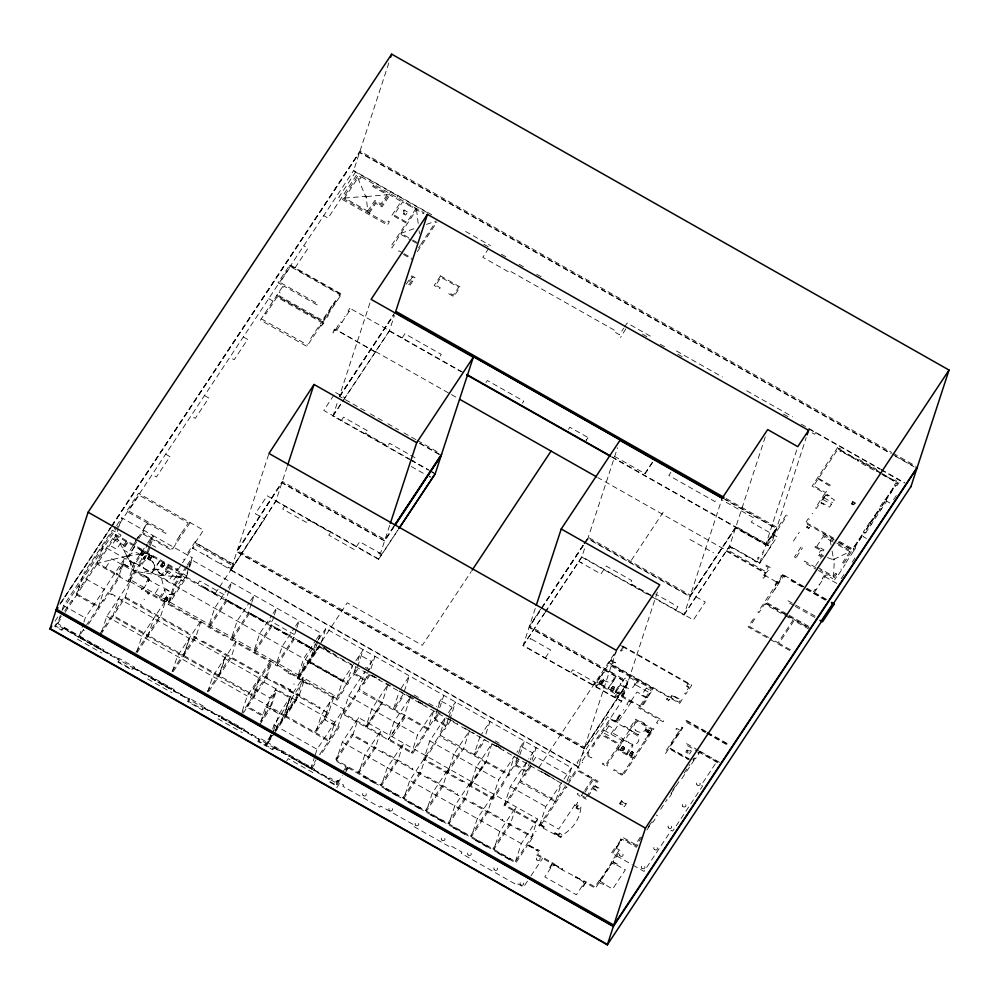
<?xml version="1.0" encoding="UTF-8"?>
<svg xmlns="http://www.w3.org/2000/svg" width="999" height="999" viewBox="0 0 999 999"><rect width="100%" height="100%" fill="white"/><g stroke="black" fill="none" stroke-linecap="round" stroke-linejoin="round"><path stroke-width="0.75" stroke-dasharray="5 3.75" d="M817.607 567.27L833.553 576.311L834.352 559.103L849.912 551.635L833.94 542.582M126.91 556.406L126.748 555.694L135.127 570.941L122.939 564.023L123.376 565.409L148.114 579.432L149.65 579.17L147.015 583.129L146.029 582.567L148.114 579.432M161.101 575.524L160.29 575.337L185.077 577.434M366.158 197.19C362.962 196.403 367.957 195.03 366.258 197.14L367.769 211.151L344.593 198.027L357.829 178.059L359.752 179.146L361.064 177.173L356.768 174.725L328.022 218.094L323.713 215.659M404.058 210.027L403.871 214.036L407.642 212.063L404.058 210.027L402.073 213.024L405.656 215.047L407.642 212.063M648.151 731.031L648.026 731.231A1.636 1.399 18.1 0 1 647.452 730.868L647.477 730.744A1.636 1.399 18.1 0 1 648.214 730.918M78.784 637.025L103.109 650.824L103.834 649.737L57.692 623.588L60.402 615.284M62.213 609.765L63.561 605.606L115.809 526.785M79.383 635.876L83.454 623.438M83.904 622.052L85.265 617.906L124.725 558.341L118.856 576.323L86.663 624.899M65.185 612.275L115.896 535.764L118.157 528.846M118.606 527.46L121.766 517.782L152.697 535.314L149.538 544.992M101.786 631.568L106.756 616.358L130.844 580.019L271.303 659.627L265.434 677.597L241.346 713.935M133.966 563.573L103.034 546.053L97.165 564.023L128.084 581.555L133.966 563.573L146.741 544.305M188.524 568.731L186.264 575.636L168.069 603.084L129.62 581.293L135.489 563.311L147.889 544.605M100.887 634.328L124.962 597.989L130.844 580.019M128.084 581.555L146.816 553.284L149.076 546.378M129.62 581.293L147.802 553.846L150.062 546.94M150.524 545.554L153.684 535.876L192.133 557.667L188.973 567.345M136.925 651.485L141.895 636.276L165.984 599.924L167.333 599.512A2.485 2.135 18.1 0 0 167.557 598.039L166.771 597.552A2.485 2.135 18.1 0 0 165.31 598.563L165.946 599.887L160.102 617.906L136.014 654.245M147.914 636.301L153.784 618.331M186.351 566.396L173.951 585.114L168.069 603.084L160.777 575.799M187.687 566.433L174.937 585.664L169.056 603.646L297.777 676.598L303.659 658.628L315.559 640.671M187.862 572.464L186.064 577.996L168.519 604.47M189.673 566.933L191.933 560.027L320.654 632.979L318.394 639.884M172.328 671.553L177.298 656.343L201.386 619.992L195.517 637.974L171.428 674.313M183.317 656.368L189.198 638.398L118.644 598.413L112.775 616.383L217.745 675.873L207.542 691.258M388.798 62.974L353.534 170.866L426.76 212.362M616.321 650.337L578.171 767.045L230.819 570.179L268.968 453.471M228.933 590.821L225.774 600.499L208.766 626.148L214.648 608.179L226.548 590.222M229.383 589.435L231.643 582.529L227.397 588.935M207.742 691.62L212.712 676.41L236.788 640.059L230.919 658.041L206.83 694.38M230.819 570.179L275.874 501.161L287.138 466.72M219.268 675.611L225.15 657.642L189.735 637.574L183.866 655.544L253.783 695.167M251.436 603.571L248.264 613.249L231.268 638.898L237.15 620.928L249.038 602.971M251.885 602.197L254.146 595.279L249.9 601.685M409.602 459.49L332.967 416.059L338.062 400.449M364.96 410.776L339.423 396.303L370.142 302.297M242.245 711.176L247.215 695.966L271.303 659.627M273.926 616.321L270.766 626.011L253.771 651.648L259.64 633.678L271.541 615.721M274.388 614.947L276.648 608.029L272.39 614.447M264.223 715.896L270.092 697.926L276.036 688.948L270.167 706.93L264.223 715.896L247.64 706.493L253.509 688.523L272.29 660.189L303.122 677.659L297.252 695.629L273.164 731.98M247.64 706.493L266.421 678.159L272.29 660.189M260.801 721.69L265.771 706.48L276.486 690.334L289.747 697.851L283.866 715.821L270.604 708.303L276.486 690.334M344.056 399.313L389.31 331.031L394.405 315.434M296.428 629.083L293.269 638.761L276.273 664.41L282.143 646.428L294.043 628.471M296.878 627.697L299.138 620.779L294.892 627.197M314.385 769.879L329.445 778.421L328.996 779.095L313.936 770.554L314.66 769.23L268.169 742.869L270.879 734.577M272.69 729.045L274.038 724.899L304.745 678.571L334.315 695.341L328.446 713.311L298.863 696.553L304.745 678.571M273.614 730.594L279.046 713.998L289.747 697.851M290.297 697.027L284.415 714.997L253.584 697.527L259.453 679.545L290.297 697.027L303.122 677.659M317.645 640.871L305.269 659.54L299.4 677.509L336.775 698.701L357.342 667.669L363.211 649.687L353.384 664.535M297.24 677.422L314.785 650.948L317.944 641.271M321.316 642.332L325.836 628.508L571.54 767.756L567.02 781.58M275.874 501.161L378.559 559.365L389.822 524.912M314.81 756.193L311.188 767.257L316.171 759.74M315.259 754.819L317.07 749.287L343.656 709.165L330.207 701.548L324.338 719.517L337.774 727.147L318.843 755.706M336.775 698.701L342.657 680.719L352.56 665.771L315.185 644.58L309.303 662.562L346.69 683.741L352.56 665.771M355.681 667.369L353.871 672.901L365.622 679.557L371.491 661.575L359.752 654.919L357.492 661.837M337.774 727.147L343.656 709.165M423.551 735.027L424.538 735.576L412.599 753.608L342.769 714.023L348.651 696.053L364.997 671.378L359.128 689.347L427.972 728.371L433.841 710.389L417.495 735.064L411.613 753.046L437.924 713.336M562.362 869.792L553.758 864.922L554.308 863.848L537.662 854.42L540.034 850.823L538.086 849.724L537.287 850.686L528.683 845.803L529.258 844.717L528.296 844.167L534.09 835.426L533.104 834.864L515.409 861.563L336.401 760.102L342.282 742.132L358.529 717.607L537.549 819.055L531.668 837.025L352.659 735.576L358.529 717.607M370.891 668.793L374.962 656.343L367.495 667.619M437.624 708.89L434.453 718.568L446.203 725.224L448.913 716.932M438.074 707.517L440.334 700.599L452.072 707.255L449.363 715.546M439.735 707.804L443.806 695.366L436.338 706.63M492.744 797.889L498.613 779.919L514.423 756.068L508.553 774.038L439.71 735.027L445.579 717.045L429.782 740.908L423.901 758.878L492.744 797.889L518.518 759.015M426.036 755.856L420.154 773.825L403.908 798.351L409.777 780.381L449.675 719.992L455.544 702.022L447.24 714.547M480.007 736.563L474.125 754.532L484.09 739.497M485.901 733.978L489.972 721.528L481.668 734.053M657.33 592.17L621.59 701.523L523.076 645.691L535.776 606.843M545.204 612.312L581.793 557.092L585.539 545.641M587.35 540.097L617.544 447.727M519.867 754.857L524.388 741.033L516.92 752.309M526.173 762.724L510.364 786.575L504.483 804.545L539.897 824.612L545.766 806.643L561.575 782.791L555.706 800.761L520.292 780.694L526.173 762.724L530.107 764.947M529.945 761.226L526.785 770.903L515.047 764.247L520.916 746.265L532.667 752.921L530.407 759.839M532.067 760.139L536.126 747.689L528.658 758.965M515.409 861.563L521.291 843.581L537.549 819.055M651.723 596.715L683.99 615.009L722.127 498.301M683.99 615.009L729.532 546.278L765.758 435.452M729.532 546.278L759.652 563.349L797.789 446.653M759.652 563.349L770.454 547.052L806.193 437.699M138.936 548.813L145.654 552.622M604.72 686.6L597.951 682.866M148.976 554.507L155.694 558.316M230.944 569.805L275.999 500.799M59.853 603.995L110.589 527.435M111.451 526.136L359.99 151.111L891.595 452.397M61.226 602.447L111.101 527.185M111.963 525.886L359.64 152.148L891.258 453.446M60.24 604.108L110.989 527.547M111.851 526.248L359.528 152.522L889.772 453.047M116.658 525.499L121.766 517.782M55.107 621.153L58.666 615.596M62.113 610.401L353.646 170.492L432.305 215.072M61.364 616.008L54.595 626.211L61.888 630.332L64.211 627.285M64.735 610.901L71.691 600.411L72.677 600.961M168.406 566.858L175.762 571.028L177.934 569.792L115.459 534.378L75.262 595.029L76.249 595.579M355.806 171.716L338.748 197.44L387.337 224.975L389.448 221.79L388.149 221.054L386.75 223.152L342.919 198.314L357.342 176.548L360.352 178.247M57.692 623.588L62 617.082M295.117 267.744L308.004 248.314L303.696 245.866M119.843 536.875L121.041 535.077L112.338 530.144L83.741 573.289L88.049 575.736M63.849 628.821L64.286 628.146M105.682 567.719L111.638 558.753L122.39 564.847M126.111 541.558L122.353 547.24L123.339 547.789L127.098 542.107M127.822 542.519L123.064 549.7L128.434 552.747L133.192 545.566M70.842 632.779L71.279 632.105M71.191 632.979L71.641 632.305M135.514 540.759L138.911 535.639L140.26 536.401M146.516 524.163L143.119 529.283L144.468 530.044L142.682 532.742L171.104 548.838L172.665 548.901M133.466 544.592L136.801 539.56M137.637 538.299L147.64 523.201L126.586 511.263L138.474 493.319L203.509 530.182L195.354 542.482L234.39 564.61M134.453 545.154L136.688 541.783M138.824 538.561L142.145 533.553M116.746 573.376L117.732 573.938L116.883 575.199L116.446 573.826L123.177 563.648L130.007 567.307A7.767 6.656 18.1 0 0 126.935 558.366L134.815 546.478M126.748 558.266L134.628 546.378M123.114 564.123L130.007 567.307M123.376 565.409L121.291 568.543L120.305 567.994M78.184 636.937L78.634 636.276M83.691 629.382L78.546 637.15L63.486 628.608L63.936 627.934L78.996 636.475M80.37 636.438L79.758 635.314M88.486 624.2L100.162 606.568L99.188 606.006M80.919 638.498L81.369 637.824M147.59 543.019L152.697 535.314M367.769 211.151L374.85 200.462L381.031 203.971L387.187 194.693L372.664 186.463L373.976 184.478L424.076 212.887L423.539 213.699L416.546 209.74L400.936 233.291L411.501 239.285M148.726 543.356L153.684 535.876M368.244 212.662L375.337 201.973L381.518 205.469L388.848 194.405M102.747 600.624L103.734 601.186L108.891 593.406L114.972 596.128M114.623 596.653L115.172 595.829L109.44 592.582L120.392 576.061L117.432 574.375M369.23 213.224L375.774 203.346L382.043 206.905L389.922 195.017M90.647 644.005L91.096 643.331M91.009 644.205L91.446 643.531M389.747 193.419L390.934 191.633M99.351 634.59L112.875 614.185L113.861 614.735M159.815 560.651L151.935 572.539A7.767 6.656 18.1 0 0 141.92 574.075L148.302 578.409M396.915 197.49L398.114 195.692M100.737 649.725L101.174 649.05M148.127 578.296L148.476 577.784L141.92 574.075M152.123 572.652L160.002 560.751M141.621 589.223L142.47 587.949L143.456 588.511L141.621 589.223L201.236 623.014L201.786 622.19M143.207 588.985L149.151 580.019L159.902 586.113L153.958 595.079M103.459 651.273L103.908 650.599M336.014 301.061L321.74 322.602L323.464 323.576M339.585 295.679L340.534 294.243M190.11 522.577L171.716 550.324L141.159 533.004M322.739 323.938L321.403 325.949L320.679 325.549M153.946 569.88L158.891 569.293A5.195 4.458 18.1 0 1 158.878 572.677L161.925 574.6M405.881 203.696L406.431 202.872M148.077 592.882L147.527 593.706L148.514 594.268L149.063 593.443M168.069 565.334L161.826 574.75L162.812 575.312L169.056 565.884M110.989 655.544L111.438 654.869M111.351 655.744L111.801 655.069M412.337 207.355L412.874 206.531M334.215 330.444L332.879 332.455L333.591 332.867M176.948 569.23L177.497 568.406M195.379 541.408L187.15 553.833L188.137 554.395M336.026 329.195L339.86 321.915L341.958 322.277M349.9 308.266L348.114 310.951L349.101 311.513M416.108 208.366L406.855 222.302L393.956 214.985L402.647 201.873L415.559 209.178M117.807 659.402L118.257 658.728M159.203 598.051L165.447 588.636L166.433 589.198L160.19 598.613M227.897 568.081L228.434 567.257L230.507 568.431L232.48 565.434L194.93 544.143L192.944 547.14L194.018 547.752L193.469 548.576L192.395 547.964L176.748 571.59L204.146 587.112M195.679 543.019L234.016 565.159M174.126 593.968L169.093 594.492A5.195 4.458 18.1 0 1 169.106 591.121L166.333 589.348M187.175 565.147L192.133 557.667M188.536 565.147L191.933 560.027M166.433 598.913L166.496 598.95A1.636 1.399 18.1 0 1 166.309 599.55L166.296 599.462M135.876 652.409L146.928 635.739M159.116 617.345L147.477 634.914L113.324 615.559M206.381 555.894L206.93 555.069L208.004 555.681L207.455 556.493M134.116 668.643L134.565 667.969M418.519 247.889L420.204 245.342M420.741 244.53L435.539 222.215M417.345 251.698L437.025 222.003M197.902 583.578L199.688 580.881L225.324 595.416L223.539 598.101M141.109 672.602L141.558 671.94M141.471 672.814L141.92 672.14M203.609 587.936L204.333 587.075L217.245 594.38L216.733 595.379M204.246 587.949L204.695 587.275M220.367 563.811L220.916 562.986L221.99 563.598L221.441 564.423M406.356 284.103L411.813 275.874L415.035 277.697L409.578 285.926L407.43 284.703M333.916 395.08L323.763 410.402L409.727 459.128M148.464 676.773L148.913 676.098M151.199 678.321L151.648 677.647M339.423 396.303L394.917 312.562M339.935 396.066L393.718 314.897M339.81 396.428L393.594 315.272M187.537 633.453L188.074 632.629L140.834 605.856L141.383 605.032L140.397 604.47L139.848 605.294L124.525 596.603L122.34 599.899L121.079 600.312L121.803 600.724L116.446 608.803L117.432 609.353M215.285 593.431L218.731 588.236M219.593 586.937L264.648 518.956L255.319 513.673L267.17 495.791L378.683 558.99L398.401 529.233M333.079 415.684L389.423 330.669M332.967 416.059L343.206 400.599M216.446 594.855L216.883 594.18M160.926 683.84L161.376 683.166M161.289 684.04L161.726 683.366M193.981 637.112L194.53 636.288L196.591 637.449L196.054 638.274M172.14 671.191L182.33 655.806M194.53 637.412L182.879 654.982L148.464 635.476M284.827 505.806L282.692 509.015L306.268 522.377L308.054 519.692L330.557 532.442L328.771 535.139L354.408 549.662L359.665 541.733L381.805 554.283M341.421 420.417L343.544 417.195L367.12 430.557L365.334 433.254L387.837 446.004L389.622 443.306L415.259 457.842L413.012 461.238M208.229 625.849L207.692 626.673L223.739 635.764L224.275 634.939M209.753 626.71L226.761 601.061M402.16 337.887L404.882 333.766L441.271 354.395L438.549 358.504M227.672 601.585L228.222 600.761M228.321 601.585L228.759 600.911M171.004 689.547L171.453 688.873M202.497 641.932L203.047 641.108L258.978 672.814L258.441 673.638M173.739 691.096L174.188 690.421M180.732 695.067L181.181 694.392M181.094 695.267L181.543 694.592M240.509 608.491L240.959 607.817M240.809 609.028L241.346 608.204M244.368 611.038L244.905 610.214M188.087 699.225L188.536 698.551M488.836 248.214L482.817 257.28L508.454 271.815L509.253 270.617L616.458 331.381L615.671 332.58L619.43 334.702L623.726 328.221M308.766 520.092L307.655 520.292M366.059 433.653L365.734 432.654M230.732 638.598L230.182 639.422L232.255 640.584L232.792 639.76M232.255 639.46L249.25 613.811M249.95 614.21L250.499 613.386M250.599 614.21L251.036 613.536M218.282 675.049L229.932 657.479M239.248 643.418L238.699 644.243L268.731 661.263L269.28 660.439M204.395 708.478L204.845 707.804M262.787 621.116L263.224 620.441M263.087 621.653L263.586 620.654L250.687 613.336L250.237 614.01L263.137 621.328M268.182 623.401L269.955 620.716L295.592 635.239L293.818 637.936M211.388 712.437L211.838 711.763M211.751 712.637L212.2 711.962M254.757 652.21L271.753 626.56M273.888 627.772L274.425 626.947L217.282 594.555M274.525 627.772L274.975 627.097M218.744 716.608L219.193 715.933M221.478 718.156L221.915 717.482M286.713 634.69L287.163 634.015M287.013 635.214L287.525 634.215L274.613 626.897L274.163 627.572L287.075 634.889M231.206 723.663L231.643 722.989M231.556 723.863L232.005 723.201M264.897 677.297L265.434 676.473L267.495 677.647L266.958 678.458M243.306 713.036L247.09 707.317L263.674 716.72L260.639 721.29M275.736 664.098L275.187 664.922L277.247 666.096L277.797 665.272M277.26 664.959L294.255 639.31M297.952 641.408L298.689 640.546L311.588 647.851L311.139 648.526L298.239 641.208M298.601 641.42L299.038 640.746M241.283 729.382L241.733 728.708M273.401 682.117L273.951 681.293L320.117 707.467L319.568 708.291M284.253 668.93L283.704 669.755L337.212 700.074L343.956 689.909L342.969 689.347M244.018 730.931L244.468 730.257M280.17 684.827L280.569 684.228L289.897 689.51M288.399 672.414L287.999 673.014L290.334 674.325L290.734 673.726M251.548 735.202L251.998 734.527M251.91 735.401L252.36 734.727M485.989 382.567L487.35 380.507L523.738 401.136L522.377 403.196M259.902 724.462L270.604 708.303M316.408 639.385L320.654 632.979M310.789 648.326L311.238 647.652M311.089 648.851L311.626 648.026M318.456 639.635L325.836 628.508M393.594 526.673L385.015 539.61L282.33 481.406L237.275 550.424L584.627 747.289L628.046 681.768L529.532 625.936L540.596 609.24M394.106 526.423L384.677 540.659L281.993 482.455L236.938 551.473L584.29 748.338L627.709 682.816L529.195 626.985L583.653 544.805M393.981 526.785L384.553 541.021L281.868 482.829L236.813 551.835L584.165 748.701L627.584 683.191L529.07 627.347L540.983 609.378M379.083 552.747L378.683 553.346L379.795 553.146M288.961 690.933L290.047 689.285L290.135 690.471M297.727 677.697L297.814 678.883L319.88 645.304M315.884 650.224L320.966 642.532M321.815 641.258L347.29 602.822L422.315 645.342L471.241 571.528M297.864 677.772L315.959 650.486M319.518 645.104L316.508 650.386M290.359 689.472L289.548 690.696L297.964 695.466M297.502 678.696L298.039 677.884M298.189 677.659L316.059 650.337M258.366 739.06L258.803 738.386M298.851 678.333L319.967 646.478L414.098 699.837M378.559 559.365L398.276 529.607M323.788 648.651L324.338 647.827M324.525 647.777L324.076 648.451L324.887 647.989M297.128 694.43L297.515 693.83L299.85 695.154L274.076 733.953M270.816 735.526L266.546 741.957L259.678 738.061L257.792 741.37L265.072 745.491L271.803 735.339M275.162 730.257L298.239 696.191L275.524 730.469M265.247 745.591L272.04 735.351M275.424 730.232L298.326 695.679M272.165 735.539L265.434 745.691L272.715 749.824L275.05 746.777M268.169 742.869L273.264 735.177M307.68 683.341L307.28 683.94L297.964 678.658M274.675 748.301L275.125 747.627M281.668 752.272L282.118 751.598M282.03 752.472L282.467 751.797M289.023 756.43L289.46 755.756M286.613 760.988L288.199 758.603L312.587 772.414L311.001 774.812M290.334 755.431L289.61 756.518L313.948 770.316M291.758 757.979L292.195 757.317M334.315 695.341L321.491 714.71L315.609 732.679L328.996 712.487L326.573 711.126L326.024 711.937M314.623 732.117L327.46 712.762M354.857 673.463L358.329 668.219M325.05 719.929L325.599 719.105L324.875 718.693M301.473 763.498L301.923 762.824M301.835 763.698L302.285 763.024M331.506 723.588L332.055 722.764L339.31 726.872L320.729 754.919L319.742 754.357M342.769 714.023L369.081 674.325M360.115 689.909L359.415 688.898M370.067 674.874L363.973 684.078L362.987 683.516M312.175 767.819L316.333 761.55M311.563 769.218L312.013 768.543M314.298 770.766L314.747 770.092M321.291 774.725L321.74 774.05M321.653 774.924L322.09 774.25M336.401 760.102L352.659 735.576M376.81 700.511L377.347 699.687M624.587 326.935L627.16 323.039L652.085 337.163M625.786 328.846L620.591 337.425M328.634 778.895L329.083 778.221M366.258 726.211L381.531 703.184L358.279 690.621M367.245 726.773L382.517 703.733L404.47 716.183L388.673 738.91M568.456 429.308L569.817 427.247L588.199 437.662L586.363 440.434M336.738 783.228L336.476 781.58L337.225 780.444L338.211 781.006L336.738 783.228L330.082 779.457L329.046 781.031L335.427 784.652M343.294 771.29L346.803 765.996L347.128 766.995M345.567 769.904L347.19 767.457M338.723 780.756L337.712 780.594L339.073 780.956L342.557 775.524M336.388 784.677L337.737 781.717M346.016 770.154L347.64 767.707M345.479 772.264L348.314 767.981M401.086 688.386L409.378 675.861L403.509 693.83L393.544 708.865L399.425 690.883L411.338 697.639M336.713 787.736L339.885 782.954L343.644 785.089L342.857 786.288L379.782 807.217L380.582 806.018L413.923 824.912L413.124 826.111L450.062 847.04L450.849 845.853L461.963 852.147L461.176 853.346L517.195 885.102L517.994 883.903L523.551 887.05L527.684 880.806M367.182 743.805L367.719 742.981L352.222 734.19L334.877 760.364L346.253 766.82M394.53 709.415L404.495 694.392M373.638 747.464L374.175 746.64L376.236 747.814L375.699 748.626M381.668 736.076L382.217 735.252L344.305 713.761L355.694 696.565L354.707 696.003M357.917 772.289L374.175 747.764M586.001 440.222L587.999 437.962M363.811 775.636L363.199 776.797L374.675 783.303L375.112 782.629L363.636 776.123M363.549 776.997L363.998 776.323M382.155 752.284L382.692 751.473L412.724 768.481L412.175 769.305M374.313 783.091L374.762 782.429M375.512 782.267L374.962 783.091L385.764 789.21M380.419 785.052L396.665 760.514M386.313 788.386L385.701 789.547L397.165 796.053L397.614 795.379L386.138 788.873M386.051 789.747L386.501 789.073M435.439 719.13L438.911 713.898M396.815 795.853L397.252 795.179M398.014 795.017L397.465 795.841L408.266 801.96M424.887 759.44L436.288 742.232L435.302 741.683M440.696 735.589L440.01 734.577M450.661 720.554L444.555 729.745L443.581 729.195M418.631 772.964L419.18 772.14L421.241 773.313L420.691 774.138M402.922 797.801L419.168 773.276M408.816 801.136L408.191 802.297L419.667 808.803L420.117 808.129L408.641 801.623M408.554 802.509L409.003 801.835M427.147 777.796L427.697 776.972L457.729 793.993L457.18 794.817M541.446 607.966L583.154 545.042M584.003 543.756L588.261 537.337L690.446 595.254L735.988 526.523L766.108 543.593L776.91 527.297L725.361 498.076M584.515 543.518L587.912 538.374L690.109 596.291L735.651 527.572L765.771 544.642L776.573 528.346L723.663 498.364M541.833 608.091L587.799 538.748L689.984 596.665L735.526 527.947L765.646 545.004L776.448 528.708L724.899 499.5M544.667 612.936L523.201 645.329L621.715 701.161L568.706 781.143M545.329 611.937L581.918 556.718L650.499 595.591M523.076 645.691L544.355 613.586M530.407 638.511L530.007 639.11L531.118 638.923M580.756 562.537L581.868 562.35L581.468 562.949M419.305 808.603L419.755 807.929M420.504 807.766L419.967 808.591L430.769 814.709M446.853 771.877L462.112 748.85L438.873 736.3M644.805 473.551L652.347 462.175M652.522 462.649L645.167 473.751L612.924 455.482M425.412 810.551L441.67 786.026M431.306 813.885L430.694 815.047L442.17 821.553L442.619 820.878L431.143 814.385M431.056 815.259L431.493 814.585M475.112 755.094L485.077 740.059M462.799 780.931L462.262 781.755L423.351 759.702M545.342 657.879L550.586 649.949L528.446 637.399M670.878 472.352L668.831 475.437L714.909 501.56L716.945 498.476M441.808 821.353L442.257 820.679M443.007 820.516L442.457 821.34L453.259 827.459L453.808 826.648M469.255 784.59L468.718 785.401L493.181 799.275L505.132 781.255L504.145 780.694M469.792 784.889L485.064 761.862L463.099 749.412M470.779 785.451L486.051 762.412L508.004 774.862M463.636 798.476L464.173 797.652L466.233 798.813L465.696 799.637M447.914 823.301L464.173 798.775M453.546 828.009L453.996 827.334M631.418 560.189L665.109 509.34M472.152 803.296L472.689 802.472L502.722 819.492L502.172 820.316M570.978 672.402L572.764 669.717L595.254 682.467M464.31 834.103L464.76 833.428M465.509 833.266L464.96 834.09L475.761 840.221L476.311 839.397M516.033 764.809L519.505 759.565M470.417 836.051L486.675 811.525M476.048 840.758L476.498 840.084M532.966 761.4L535.963 756.867L571.465 776.985M530.257 765.671L503.946 805.369L539.348 825.436M505.469 805.107L516.87 787.911L515.884 787.349M521.278 781.255L520.591 780.244M531.243 766.221L525.149 775.424L524.163 774.862M594.18 681.855L594.505 682.866M593.119 684.952L594.904 682.267M538.823 767.619L615.759 651.535M486.813 846.852L487.25 846.178M616.52 651.685L610.901 660.164L613.324 661.538L614.26 660.114L614.897 660.476L613.948 661.887L615.559 662.812L613.598 662.412L612.262 664.435L670.416 697.389L672.102 694.842L680.731 699.737L681.181 699.063L682.167 699.625L679.682 703.371L608.241 662.874M488.012 846.028L487.462 846.852L498.089 852.871L498.626 852.047M598.851 679.095L596.79 682.205L614.722 692.369L620.279 683.229L621.003 683.628L615.421 692.045M600.337 676.86L608.491 664.56L651.423 688.885L640.072 706.006M596.341 686.788L598.126 684.09L615.609 694.005L613.823 696.69M621.353 649.425L620.454 650.774L621.091 651.123L621.977 649.775L623.588 650.699L622.327 649.25L623.663 647.24L687.474 683.403L685.789 685.938L688.761 687.624L684.74 693.681L685.726 694.243L691.783 685.127L621.678 645.391M508.628 823.975L509.178 823.151L511.238 824.325L510.689 825.137M492.919 848.8L509.165 824.275M498.376 853.408L498.813 852.734M607.904 688.498L615.996 677.047L608.266 688.711M619.605 670.853L619.205 671.453L619.954 671.053M517.145 828.795L517.694 827.984L532.217 836.213M612.961 688.835A1.636 1.399 18.1 0 0 613.149 688.261L612.974 688.136A1.636 1.399 18.1 0 0 612.549 688.523L612.949 688.748M615.784 692.245L620.541 685.064L625.923 688.111L621.166 695.292M617.469 692.682L618.056 691.783M618.506 692.245L619.355 691.957M509.128 859.502L509.577 858.828M510.327 858.678L509.777 859.502L515.859 862.936L527.747 844.992L528.708 845.541M620.292 693.256L620.179 692.432M675.774 609.914L677.909 606.693L655.644 594.08M564.073 779.033L571.54 767.756M621.878 695.704L625.786 690.559L622.24 695.903M565.659 785.738L539.048 825.886L560.776 837.587L562.562 834.889A46.603 39.91 18.1 0 0 580.943 807.142L576.373 804.557L577.659 802.609L576.673 802.06L558.728 829.12L543.856 820.691M540.884 825.174L565.759 787.637L567.02 787.224L566.308 786.812M567.969 784.302L577.11 770.516L596.553 781.543L586.588 796.59M637.524 681.018L634.952 684.902L635.938 685.464L638.511 681.58M529.045 846.016L529.495 845.341M684.103 614.635L729.657 545.916L759.764 562.986L777.11 536.813L751.298 522.177L754.02 518.069L721.678 499.737M543.456 827.771L544.255 826.573L541.133 824.799M614.897 720.754L616.008 720.554M617.295 718.618L615.609 721.153L610.414 718.206M629.045 700.886L626.81 704.258L627.797 704.819L630.032 701.448M617.657 718.818L620.029 715.222M617.832 718.918L620.217 715.334M732.517 547.539L731.967 548.364L730.094 547.302L728.109 550.287L765.671 571.578L768.343 567.532L764.485 565.347L765.034 564.522L770.591 567.682L766.108 572.951L597.827 477.584M631.106 700.936L637.062 691.957L647.814 698.051L641.87 707.03L615.072 691.832M631.193 702.11L617.569 722.677L607.429 716.932L577.01 762.849L579.782 764.422M633.079 702.047L632.542 702.871L619.18 695.304M536.938 850.486L537.375 849.812M815.833 432.442L814.635 434.24L810.576 431.93M587.862 776.61L588.411 775.786M623.938 727.01L624.487 726.186L629.233 728.883L635.626 719.23L652.622 728.858L653.958 728.795L622.889 775.674L613.648 770.441L614.198 769.617L622.439 774.3M554.22 833.865L555.007 832.666L558.341 834.552M591.083 778.446L591.633 777.622M639.535 705.706L638.736 708.029L658.816 719.405L656.53 722.851L657.529 723.413L659.802 719.967L663.036 721.802L663.573 720.978L640.272 707.767L652.959 688.623L608.041 663.174M581.455 795.404L583.94 791.645M584.777 790.384L592.257 779.095M585.014 792.244L593.331 779.707M530.993 875.811L542.582 858.341M558.091 834.927L559.328 833.066L562.562 834.889M577.172 806.143L575.936 808.016L579.158 809.839L580.943 807.142M629.495 730.157L623.551 739.135L612.799 733.041L618.743 724.063L638.661 734.939L629.87 729.957M629.682 730.257L636.076 720.616L652.072 729.682L633.541 757.642M623.663 739.71L617.719 748.676L633.491 757.617M746.141 555.257L745.604 556.081L746.678 556.693L747.215 555.869M618.081 748.888L623.826 740.209L626.535 741.333L622.677 739.148L619.505 743.93L601.485 733.728L610.851 719.592L617.482 723.351L618.031 722.527L616.595 721.715L620.666 715.584L619.405 714.872L617.032 718.456L618.281 719.168M587.912 796.628L593.081 788.823L597.027 791.058L599.013 788.074L595.067 785.838L598.089 781.28L578.009 769.892L579.195 768.106L577.859 767.344M622.777 748.838L622.477 748.701A1.636 1.399 18.1 0 1 622.901 748.176L623.014 748.288A1.636 1.399 18.1 0 1 622.839 748.9M552.085 863.723L549.7 867.307L551.223 868.168L553.758 864.672M550.149 867.569L552.534 863.973L536.126 854.682L538.511 851.086L537.537 850.549M550.774 867.919L544.83 876.897L576.386 894.779L582.33 885.801M754.745 560.139L754.208 560.963L756.268 562.125L756.955 561.088L758.029 561.688L758.578 560.876L757.504 560.264L759.19 557.717L758.204 557.155L755.818 560.751M626.685 753.758C632.717 740.871 636.813 742.981 627.035 753.958M554.12 865.122L554.557 864.447M773.164 534.577L765.334 546.391L766.32 546.952L787.187 515.472M773.713 533.753L786.201 514.91M667.245 698.214L666.545 699.263L668.693 700.486L669.392 699.437M666.82 699.213L667.419 698.313M631.405 753.671A1.636 1.399 18.1 0 1 631.793 753.296A1.636 1.399 18.1 0 0 631.393 753.596L631.793 753.895A1.636 1.399 18.1 0 0 632.005 753.408A1.636 1.399 18.1 0 1 631.793 753.895M668.618 700.237L669.218 699.337M647.739 735.664L650.861 730.943M622.489 774.325L632.991 758.466L617.17 749.5L606.668 765.359L607.742 765.971L607.192 766.782L602.272 763.998L602.809 763.174L605.681 764.797L618.955 744.755L600.948 734.54L598.364 738.436L597.577 737.574M562 869.592L562.449 868.918M841.008 451.198L841.458 450.524M763.736 575.524L765.421 572.976M765.309 576.411L766.046 575.287L764.972 574.675M849.075 455.769L849.525 455.094M849.437 455.969L849.874 455.294M793.431 541.033L799.225 532.292M807.292 526.198L806.605 527.247L808.753 528.459L809.44 527.41M807.479 526.298L806.88 527.197L808.666 528.209L809.265 527.31M575.624 877.309L576.073 876.635M776.061 582.504L776.797 581.381L777.884 581.992M857.504 460.539L857.954 459.865M782.779 574.587L764.397 602.335L788.273 615.871M801.023 547.065L794.48 556.942L797.252 558.516L798.001 557.392L796.653 556.63L802.459 547.877M682.28 727.459L668.718 747.914L688.586 759.178M777.784 583.478L783.428 574.962M785.289 576.011L784.577 577.097L783.366 576.411L766.245 602.247L787.649 614.373M583.516 881.78L583.965 881.106M582.954 886.163L585.339 882.567L595.379 888.261L599.388 882.204L603.696 884.639M585.789 882.829L583.404 886.413L581.88 885.551L584.652 881.043L594.942 886.875L599.088 880.619L600.349 881.205L612.25 863.261L611.438 862.799L599.55 880.743M791.745 579.67L791.033 580.756L804.37 588.311M616.683 846.852L621.053 840.271M600.149 880.681L611.638 863.323M600.074 881.168L604.295 883.74L603.446 885.014L599.15 882.579M823.076 556.793L819.305 554.657L822.277 550.162L820.741 550.437L817.769 554.92L821.453 557.005L814.859 566.945M852.447 503.696L853.146 502.659M853.708 504.408L854.395 503.371M689.422 754.058L691.395 751.073L687.811 749.038L685.826 752.035L689.422 754.058L686.825 750.536L691.395 751.073M876.772 471.466L877.222 470.791M640.309 837.212L635.464 844.53L622.102 836.962L620.479 839.41L621.465 839.959L622.002 839.16L636.338 847.289L637.949 844.854M648.089 827.359L651.41 822.352M672.752 790.159L676.061 785.152M641.808 837L635.901 845.903L622.539 838.336M651.735 822.002L653.021 822.115L657.342 815.609L656.355 815.047M670.903 793.094L671.59 794.093L667.569 800.162L666.583 799.6M684.128 773.139L689.872 764.46M692.944 759.839L694.13 758.041L695.466 758.803L699.038 753.421L697.702 752.659M646.84 830.094L652.01 822.289M660.639 809.315L663.811 804.532M665.571 801.822L666.558 800.336M671.291 793.181L679.782 780.381M693.244 760.389L694.617 758.328M698.189 752.946L699.2 751.423L719.168 762.849M681.83 778.658L695.117 758.603M698.676 753.221L699.275 752.322L720.791 764.51M884.839 476.036L885.289 475.362M885.201 476.236L885.651 475.574M813.348 591.908L815.034 589.373L816.021 589.934M814.335 592.469L826.036 574.825L832.666 578.583M893.268 480.819L893.718 480.144M833.553 576.311L835.489 573.389L837.911 574.762L834.64 579.707M849.912 551.635L842.619 562.624L845.042 563.998L853.67 550.986L835.339 540.596M854.295 546.403L863.81 532.042M869.854 522.927L879.37 508.566M885.414 499.438L894.929 485.089M836.563 574L834.04 577.822L819.817 569.755M843.705 563.236L851.585 551.348L834.577 541.708M854.894 546.328L859.352 539.597M859.552 539.298L864.01 532.579M870.454 522.852L874.912 516.121M875.112 515.821L879.57 509.09M886.013 499.375L890.471 492.644M890.671 492.345L895.129 485.614M854.819 546.828L855.644 548.001L853.87 550.686L834.977 539.984M864.46 532.292L865.958 532.442M870.379 523.351L871.215 524.512M880.019 508.803L881.518 508.966M885.938 499.875L886.775 501.036L863.186 536.625L866.408 538.461M895.579 485.327L897.077 485.489L899.262 482.192L895.316 479.957L894.068 480.581M838.436 574.712L845.229 564.46M715.296 763.873L701.148 785.226L702.584 786.038L672.727 831.081L671.291 830.269L644.03 871.403L633.653 865.521M841.146 578.808L844.542 573.676M852.197 562.137L855.594 557.017M893.556 499.725L897.002 494.53M647.514 730.706L647.464 730.806A1.636 1.399 18.1 0 0 647.827 731.256M400.936 233.291L416.496 227.884M426.448 224.413L436.351 220.966M834.327 559.053L832.866 559.065L833.915 560.077M126.486 556.081L97.702 563.199L116.446 573.826M127.285 555.981L146.816 553.284M366.645 196.566L387.187 194.693M344.593 198.027L364.997 196.441M166.209 599.5L165.909 599.25A1.636 1.399 18.1 0 1 166.371 598.826M160.29 575.374L136.114 571.49L149.65 579.17M651.423 730.656L647.714 736.263M827.447 557.529L832.866 559.577M601.498 681.63L601.66 681.718A1.636 1.399 18.1 0 0 601.086 682.03L601.473 682.242A1.636 1.399 18.1 0 0 601.685 681.768M162.5 565.422L162.387 565.347A1.636 1.399 18.1 0 1 162.5 564.86M892.956 453.171L916.008 466.233M892.606 454.22L915.671 467.282M895.204 456.118L914.185 466.883M465.634 231.493L490.546 245.617M676.46 350.986L722.364 376.998M746.74 390.809L792.632 416.82M483.841 244.28L489.26 247.352M501.473 254.27L506.893 257.342M519.105 264.26L524.525 267.345M536.725 274.263L542.157 277.335M642.507 334.203L647.939 337.287M660.139 344.205L665.559 347.277M677.772 354.195L683.191 357.267M783.553 414.148L788.973 417.22M801.173 424.138L880.494 469.093M881.193 469.48L904.757 482.842M809.19 429.108L879.719 469.08M881.068 469.855L904.12 482.917M361.576 177.048L373.863 184.003M881.031 472.952L876.86 470.591L876.41 471.266L880.581 473.626M882.292 473.663L894.068 480.344L893.518 481.406L895.916 482.767L894.592 484.765L895.728 485.539L886.213 499.9L884.952 499.313L879.033 508.254L880.169 509.028L870.653 523.376L869.392 522.789L863.473 531.73L864.61 532.504L855.094 546.865L853.833 546.278L852.259 548.651L838.898 541.071M858.303 460.314L859.552 459.69L876.672 469.393L876.635 470.704L876.086 471.528L857.754 461.138L858.303 460.077L841.096 450.324L840.646 450.986L857.866 460.751M373.251 185.564L401.173 201.398L391.708 215.672L393.007 216.408L393.406 215.809L406.318 223.127L390.434 247.09L391.958 247.964L400.387 234.116L410.951 240.11M841.233 450.861L849.3 455.432M849.662 455.631L857.729 460.202M876.997 471.128L881.031 473.414M882.379 474.175L885.064 475.699M885.426 475.899L893.493 480.482M881.855 474.338L893.63 481.019M894.729 485.389L895.529 485.839M890.271 492.12L891.071 492.569M890.072 492.42L890.871 492.869M885.614 499.15L886.413 499.6M886.675 501.186L889.897 503.021M412.824 240.035L418.106 243.032M412.275 240.859L418.881 244.593M879.17 508.866L879.969 509.328M818.531 478.409L831.443 485.726L830.793 486.7L818.181 478.933M874.712 515.596L875.511 516.058M874.512 515.896L875.311 516.346M402.797 252.972L398.951 250.799L398.414 251.611L402.172 253.746M404.083 253.696L411.775 258.054M403.434 254.458L412.212 259.44M870.054 522.627L870.853 523.076M823.95 497.777L832.554 502.659M822.826 499.463L831.43 504.345M863.611 532.342L864.41 532.804M859.14 539.073L859.952 539.535M858.953 539.373L859.752 539.835M812.187 513.486L812.811 513.836M854.482 546.103L855.294 546.565M833.541 538.036L806.817 522.889L809.24 519.23L808.253 518.668L805.281 523.151L833.628 539.21M823.551 533.916L834.028 539.86M822.801 535.039L833.266 540.971M832.604 541.833L823.288 536.55L817.045 545.966L823.95 549.875L820.978 554.358L823.488 555.781M815.371 546.253L822.277 550.162M814.822 547.077L820.741 550.437M840.846 569.03L841.483 569.38M289.56 265.347L341.183 294.605M340.234 296.054L338.936 295.317L339.535 294.418L290.497 266.621L280.045 282.405L317.819 303.821L317.108 304.895L284.203 286.251L283.616 287.15L282.63 286.588M815.933 567.557L804.457 561.051L803.708 562.175L817.045 569.73M818.381 570.491L825.049 574.263L822.177 578.608L823.164 579.158M824.849 576.623L837.749 583.94M462.674 372.177L350.886 308.816L336.813 330.057L375.349 351.898M611.875 456.743L770.579 546.678M389.31 331.031L461.201 371.778M611.75 457.105L770.454 547.052M336.663 301.436L335.364 300.699L322.402 320.254L278.259 295.229L280.045 292.532L279.058 291.983M332.205 305.469L330.894 307.442M762.125 551.985L762.761 552.335M818.968 584.19L819.592 584.54M344.543 316.333L345.167 316.695M327.672 315.01L328.384 315.409L327.048 317.432L326.336 317.02M826.473 599.35L782.067 574.188L780.731 576.198L781.443 576.61M782.429 575.137L784.939 576.548M791.395 580.207L826.061 599.862M805.706 589.073L825.723 600.424M276.735 295.492L323.164 321.803L341.546 294.068L289.91 264.797L278.022 282.754L283.216 285.702L260.427 320.092L306.855 346.416L322.964 322.103L276.536 295.791M375.549 351.598L450.099 393.856M451.448 394.617L458.229 398.464M375.274 352.01L336.064 329.782L335.614 330.457L334.228 329.67M322.764 322.402L323.838 323.014L323.102 324.138L322.028 323.526M335.676 329.72L334.603 329.108L333.853 330.232L334.927 330.844M726.211 551.111L765.246 573.239M764.11 574.962L778.159 582.917M764.223 575.799L764.947 576.198L763.611 578.221L762.886 577.822M777.135 583.116L776.423 582.704L775.074 584.727L775.798 585.127M268.706 298.664L273.014 301.099M776.048 587.462L774.737 589.435M690.009 539.497L713.586 552.859M815.172 616.146L788.099 600.799L787.387 601.885L793.968 605.606M795.279 606.356L815.022 617.544M265.459 313.798L264.835 313.436L265.821 313.998L276.973 297.178L321.428 322.377L310.289 339.198L311.276 339.76M788.985 615.134L810.389 627.26M789.61 616.62L810.838 628.646M785.426 614.66L764.198 602.634L757.929 612.087L758.915 612.649L764.647 604.008L783.591 614.747M786.75 615.409L807.979 627.447M261.263 318.818L307.704 345.142M784.939 615.509L793.056 620.117L778.046 642.769L769.929 638.174M809.103 629.208L794.043 620.679L779.033 643.331L792.831 651.161M243.331 336.95L247.64 339.385L234.166 359.727L229.857 357.292M768.568 637.399L749.625 626.673L755.356 618.031L754.37 617.469L748.101 626.935L791.87 651.748M335.602 392.532L344.93 397.814M695.953 596.765L705.282 602.047L693.431 619.917L651.835 596.353M370.342 413.823L382.442 420.691M387.824 423.738L398.576 429.832M403.958 432.879L416.059 439.735M417.407 440.497L438.923 452.697M419.755 443.069L439.922 454.508M419.63 443.444L439.797 454.87M651.223 595.279L630.044 583.279L631.83 580.581L606.193 566.046L600.936 573.975L578.796 561.426M411.064 459.89L428.546 469.792M429.895 470.554L433.928 472.839M410.951 460.252L428.421 470.167M429.77 470.929L433.803 473.214M581.793 557.092L650.374 595.953M411.313 466.508L425.636 474.625M204.483 395.567L208.791 398.014L195.305 418.344L191.009 415.909M620.616 645.504L623.039 646.877L621.703 648.9L619.28 647.527M636.138 685.164L649.038 692.482M706.156 731.53L686.251 720.254L685.264 721.74L705.344 732.567M707.479 732.279L730.032 745.067M685.888 720.791L706.093 732.242M707.442 733.004L728.983 745.217M706.68 733.328L729.332 746.166M618.581 692.494L620.017 693.306M617.544 692.931L620.054 694.355M598.638 682.941L604.295 686.151M679.283 733.191L677.971 735.164M698.551 750.424L686.375 743.518L685.651 744.605L697.027 751.048M699.899 751.186L720.204 762.699M623.239 709.64L623.875 710.002M165.634 454.195L169.942 456.63L156.456 476.973L152.16 474.537M689.66 759.215L669.58 747.839L682.854 727.784L681.693 727.135L679.707 730.119L676.485 728.296L675.936 729.12L679.17 730.943L664.697 752.784L665.684 753.333L668.855 748.551L688.224 759.54M645.829 739.01L644.917 738.898L645.629 739.31M603.871 730.132L621.89 740.346M593.618 743.556L594.792 743.818L592.419 747.414L591.633 746.553M587.662 752.534L588.848 752.796L587.662 754.582L592.057 757.08L591.508 757.891L587.474 755.606L586.338 757.329L584.989 756.568M180.894 534.053L179.583 536.038M582.142 762.362L582.767 762.712M192.395 547.964L578.296 766.67M147.053 524.1L148.039 524.662L148.626 523.763L165.659 533.416L166.383 532.33L128.596 510.914L139.048 495.142L188.224 523.001L175.062 542.857L176.224 543.518M183.579 559.215L184.203 559.577M152.16 545.129L155.757 547.165M365.397 667.394L369.443 669.692M414.086 694.992L419.48 698.051M428.921 703.396L432.967 705.694M495.154 740.933L499.2 743.231M322.49 646.778L327.697 649.737M410.102 696.44L413.998 698.651M436.226 711.251L440.122 713.448M495.916 745.379L501.336 748.451M371.778 675.224L379.92 679.832M386.176 683.378L391.483 686.388M418.181 701.523L426.011 705.956M449.562 719.305L457.554 723.825M495.891 745.566L503.833 750.062M544.53 773.126L549.775 776.098M325.799 649.425L335.277 654.795M372.04 675.636L376.461 678.146M418.294 701.847L422.714 704.357M464.635 728.109L474.475 733.691M492.994 744.18L501.123 748.788M541.271 771.553L553.471 778.458M415.422 700.586L460.364 726.048M461.588 726.748L555.169 779.782M556.406 780.494L564.348 784.989M585.751 797.839L577.772 793.318L577.235 794.143L581.231 797.227L581.618 796.628L586.201 799.225M115.459 534.378L115.896 535.764L186.264 575.636M139.323 549.35L144.967 552.547M149.363 555.032L155.007 558.241M287.562 634.39L316.308 650.686M204.47 587.612L216.658 594.517M228.546 601.248L240.734 608.154M250.811 613.873L263.012 620.779M274.75 627.434L286.938 634.353M298.813 641.083L311.014 647.989M203.896 587.737L216.795 595.054M167.857 567.682L314.785 650.948M149.438 558.016L149.563 558.054A1.636 1.399 18.1 0 0 149.975 557.679L149.6 557.43A1.636 1.399 18.1 0 0 149.375 557.942M365.072 680.381L354.308 674.288L352.235 677.422L351.248 676.86M445.654 726.048L434.902 719.954L432.817 723.089L431.83 722.539M526.236 771.727L515.484 765.621L513.399 768.768L512.412 768.206M113.511 539.348L123.739 545.142M165.484 571.266L182.692 581.031M574.687 805.044L577.022 806.368M158.878 572.677L162.025 574.45M153.858 570.029L158.891 569.293M347.677 682.242L348.663 682.804L347.527 684.527L346.541 683.965M428.259 727.921L429.245 728.483L428.109 730.194L427.122 729.645M508.853 773.588L509.84 774.15L508.691 775.873L507.704 775.311M310.002 661.513L347.377 682.692M135.489 563.311L173.951 585.114M174.937 585.664L303.659 658.628M305.269 659.54L342.657 680.719M309.453 662.337L346.84 683.516M427.422 729.195L405.457 716.745L390.197 739.772L412.162 752.222M555.157 801.585L519.455 781.967M620.641 840.034L621.453 840.496M174.226 593.818L169.093 594.492M166.234 589.497L169.106 591.121M429.782 740.908L498.613 779.919M510.364 786.575L545.766 806.643M616.283 846.615L617.095 847.077M348.651 696.053L417.495 735.064M616.783 855.956L632.355 864.784M613.024 861.638L617.32 864.073L616.483 865.346L611.101 862.487L615.796 855.394L611.5 852.959L615.596 846.765L616.583 847.327L616.046 848.139L620.354 850.574L612.774 862.012L617.07 864.447M616.733 864.972L625.337 869.854L612.649 888.998L604.045 884.115M611.238 863.099L612.05 863.561M143.968 599.088L144.593 599.45M293.619 683.903L294.243 684.265M540.784 825.324L543.906 827.097M554.657 833.191L557.991 835.077M540.684 825.474L543.806 827.247M554.557 833.341L557.892 835.226M124.962 597.989L265.434 677.597M266.421 678.159L297.252 695.629M535.489 831.268L536.113 831.63M82.38 584.29L83.367 584.852M599.737 880.444L600.549 880.906M78.122 586.251L80.27 587.474M253.509 688.523L270.092 697.926M529.133 845.129L537.737 850.012M529.27 845.678L537.162 850.149M342.282 742.132L521.291 843.581M554.208 864.247L562.812 869.118L562.287 869.917L584.315 881.318L583.878 881.992L575.274 877.11M77.198 594.155L98.889 606.455M554.333 864.784L562.225 869.255M575.849 876.972L583.741 881.443M285.489 716.745L328.509 741.121M106.756 616.358L247.215 695.966M265.771 706.48L279.046 713.998M63.561 605.606L85.265 617.906M274.038 724.899L317.07 749.287M363.773 776.66L374.538 782.754M386.276 789.41L397.028 795.516M408.778 802.172L419.53 808.266M431.281 814.922L442.033 821.016M453.771 827.671L464.535 833.765M476.273 840.421L487.037 846.515M498.601 853.071L509.353 859.165M347.864 767.731L363.261 776.46M83.329 629.932L84.316 630.494M338.087 781.193L339.161 781.805L336.426 785.938L328.072 781.193L329.945 777.884L336.476 781.58M118.606 658.928L103.546 650.399L103.109 651.073L118.169 659.602L119.118 658.403L134.49 667.107L132.155 670.167L117.233 661.7L118.394 659.477M149.263 676.298L134.203 667.769L133.766 668.443L148.826 676.972L149.775 675.774L174.113 689.572L173.389 690.646L149.051 676.86M244.106 730.057L259.166 738.586L258.716 739.26L243.656 730.731L244.393 729.395L220.055 715.609L219.33 716.683L243.669 730.481M64.073 628.483L71.054 632.442M71.416 632.642L78.409 636.613M81.144 638.161L90.872 643.668M91.234 643.868L100.949 649.387M103.684 650.936L111.214 655.207M134.341 668.306L141.334 672.277M141.696 672.477L148.689 676.435M151.423 677.984L161.151 683.503M161.501 683.703L171.229 689.21M173.963 690.759L180.956 694.73M181.319 694.929L188.312 698.888M204.62 708.141L211.613 712.1M211.975 712.299L218.968 716.271M221.703 717.819L231.418 723.326M231.78 723.538L241.508 729.045M244.243 730.594L251.773 734.864M274.9 747.964L281.893 751.935M282.255 752.135L289.235 756.093M291.97 757.642L301.698 763.161M302.06 763.361L311.788 768.88M314.523 770.429L321.516 774.387M321.865 774.587L328.858 778.558M77.373 639.11L101.748 652.934M147.64 678.945L172.028 692.757M217.919 718.768L242.307 732.592M141.97 553.758L142.12 553.846A1.636 1.399 18.1 0 0 142.532 553.471L142.258 553.221A1.636 1.399 18.1 0 0 141.933 553.733M147.802 553.846L160.502 575.112M115.896 535.764L126.773 555.681M357.829 178.059L365.397 195.854M830.194 540.459L831.006 545.004M832.08 551.073L833.441 558.666M416.546 209.74L418.369 224.9M419.081 230.757L419.43 233.654M624.15 749.088A2.935 2.51 18.1 0 0 624.462 747.364L624.4 747.339A2.822 2.41 18.1 0 1 624.113 749.075M620.691 749.799A40.822 34.953 18.1 0 1 621.49 747.864M620.641 749.799A40.847 34.977 18.1 0 1 621.453 747.839M624 749.287A40.859 34.99 18.1 0 1 622.489 750.836A40.809 34.953 18.1 0 0 623.963 749.262M629.782 755.182A40.834 34.965 18.1 0 0 631.081 755.918A40.847 34.977 18.1 0 1 629.732 755.182M631.443 755.918A40.859 34.99 18.1 0 0 632.966 754.357A40.809 34.953 18.1 0 1 631.43 755.881M649.437 732.904A40.822 34.953 18.1 0 1 647.165 732.017A40.847 34.977 18.1 0 0 649.437 732.941M650.486 731.743A40.834 34.965 18.1 0 1 649.775 732.816A40.847 34.977 18.1 0 0 650.524 731.718M612.574 690.734A40.822 34.953 18.1 0 0 614.073 689.198A40.847 34.977 18.1 0 1 612.599 690.771M612.225 690.771A40.834 34.965 18.1 0 1 610.938 690.034A40.847 34.977 18.1 0 0 612.25 690.809M602.797 682.517A2.935 2.51 18.1 0 0 603.096 680.794L601.81 680.007A2.935 2.51 18.1 0 0 600.224 681.056A2.822 2.41 18.1 0 1 601.785 680.057L603.046 680.781A2.822 2.41 18.1 0 1 602.747 682.517M601.098 684.228A40.822 34.953 18.1 0 0 602.609 682.692A40.847 34.977 18.1 0 1 601.123 684.265M599.288 683.229A40.859 34.99 18.1 0 1 600.099 681.268M599.338 683.229A40.809 34.953 18.1 0 1 600.137 681.293M165.047 598.276A2.935 2.51 18.1 0 1 166.571 597.24L167.932 598.014A2.935 2.51 18.1 0 1 167.62 599.737A2.822 2.41 18.1 0 0 167.869 598.001L166.608 597.29A2.822 2.41 18.1 0 0 165.072 598.314M164.161 600.449A40.822 34.953 18.1 0 1 164.96 598.513A40.847 34.977 18.1 0 0 164.111 600.449M165.584 601.485A40.834 34.965 18.1 0 1 164.286 600.749M165.609 601.523A40.847 34.977 18.1 0 1 164.248 600.749M163.836 566.021A2.935 2.51 18.1 0 1 162.313 567.057L161.239 566.77L162.263 567.007A2.822 2.41 18.1 0 0 163.811 565.983M164.723 563.848A40.822 34.953 18.1 0 1 163.911 565.784A40.847 34.977 18.1 0 0 164.76 563.848M162.512 565.471A1.636 1.399 18.1 0 0 162.962 565.047L162.575 564.835A1.636 1.399 18.1 0 0 162.387 565.309M163.299 562.812A40.834 34.965 18.1 0 1 164.585 563.548M163.274 562.774A40.847 34.977 18.1 0 1 164.635 563.548M150.911 558.416A40.822 34.953 18.1 0 0 151.723 556.48A40.847 34.977 18.1 0 1 150.949 558.429M149.95 555.469A40.809 34.94 18.1 0 0 148.451 557.017A40.859 34.99 18.1 0 1 149.925 555.444M143.394 554.433A2.935 2.51 18.1 0 1 141.87 555.469L140.547 554.832A2.935 2.51 18.1 0 1 140.822 552.971A2.822 2.41 18.1 0 0 140.572 554.72L141.833 555.432A2.822 2.41 18.1 0 0 143.369 554.395M142.507 551.261A40.822 34.953 18.1 0 0 141.009 552.797A40.847 34.977 18.1 0 1 142.482 551.223M144.156 551.96A40.834 34.965 18.1 0 0 142.857 551.223A40.847 34.977 18.1 0 1 144.193 551.96M144.281 552.26A40.809 34.94 18.1 0 1 143.481 554.208M144.331 552.26A40.859 34.99 18.1 0 1 143.519 554.22M645.554 730.119L645.604 730.444A2.935 2.51 18.1 0 0 646.89 731.917A2.822 2.41 18.1 0 1 645.604 730.444L646.316 729.345A2.935 2.51 18.1 0 1 648.314 729.769A2.822 2.41 18.1 0 0 646.303 729.395L645.579 729.994M645.878 730.157L645.916 730.369A2.485 2.135 18.1 0 0 647.177 731.718L648.601 731.343L648.076 730.007A2.485 2.135 18.1 0 0 646.378 729.67L645.878 730.157M143.219 553.821L143.044 554.295A2.485 2.135 18.1 0 1 141.721 555.157L140.884 554.682A2.485 2.135 18.1 0 1 141.209 553.059L142.495 552.822L143.219 553.821M150.662 558.029L150.599 558.304A2.485 2.135 18.1 0 1 149.163 559.365L148.327 558.891A2.485 2.135 18.1 0 1 148.551 557.417L149.788 556.992L150.662 558.029M163.649 565.397L163.599 565.671A2.485 2.135 18.1 0 1 162.163 566.733L161.326 566.258A2.485 2.135 18.1 0 1 161.551 564.785L162.775 564.36L163.649 565.397M600.399 681.605L601.111 682.667L602.409 682.429A2.485 2.135 18.1 0 0 602.722 680.819L601.885 680.344A2.485 2.135 18.1 0 0 600.561 681.193L600.399 681.605M611.875 688.111L612.587 689.173L613.873 688.935A2.485 2.135 18.1 0 0 614.198 687.312L613.361 686.837A2.485 2.135 18.1 0 0 612.037 687.699L611.888 688.036M621.765 748.176L622.552 749.262L623.863 748.863A2.485 2.135 18.1 0 0 624.088 747.377L623.339 746.89A2.485 2.135 18.1 0 0 621.84 747.901L621.765 748.101M630.719 753.258L631.518 754.345L632.829 753.945A2.485 2.135 18.1 0 0 633.054 752.459L632.217 751.985A2.485 2.135 18.1 0 0 630.794 752.984L630.719 753.258M82.517 577.01L76.648 594.979L98.339 607.28L104.221 589.298L82.517 577.01M224.6 658.466L218.731 676.435L253.234 695.991L259.116 678.021L224.6 658.466M291.908 697.939L286.026 715.921L329.058 740.296L334.927 722.327L291.908 697.939M371.703 709.115L365.834 727.097L382.18 702.422L388.062 684.44L371.703 709.115M364.785 754.882L358.903 772.851L375.162 748.326L381.031 730.356L364.785 754.882M394.006 721.765L388.124 739.735L404.483 715.059L410.352 697.077L394.006 721.765M387.275 767.632L381.406 785.601L397.652 761.076L403.534 743.106L387.275 767.632M432.28 793.131L426.398 811.113L442.657 786.588L448.526 768.606L432.28 793.131M453.708 754.47L447.839 772.439L463.648 748.588L469.518 730.619L453.708 754.47M454.782 805.881L448.901 823.863L465.159 799.337L471.029 781.355L454.782 805.881M476.273 767.257L470.392 785.226L486.201 761.375L492.07 743.393L476.273 767.257M477.272 818.643L471.403 836.613L487.649 812.087L493.531 794.105L477.272 818.643M499.775 831.393L493.906 849.362L510.152 824.837L516.033 806.867L499.775 831.393M56.618 624.462L55.569 626.036L61.601 629.457L62.637 627.884L56.618 624.462M115.971 538.998L111.214 546.166L116.596 549.225L121.354 542.045L115.971 538.998M81.006 637.612L80.557 638.286L101.086 649.924L101.536 649.25L81.006 637.612M144.493 556.243L143.007 558.478L143.631 558.841L145.117 556.593L144.493 556.243M145.392 556.743L143.906 558.99L144.53 559.34L146.016 557.105L145.392 556.743M167.944 570.916L163.187 578.096L168.556 581.143L173.314 573.963L167.944 570.916M119.256 659.964L118.207 661.538L131.88 669.28L132.917 667.719L119.256 659.964M176.548 575.786L171.791 582.966L177.16 586.013L181.918 578.846L176.548 575.786M412.25 277.26L407.892 283.828L409.14 284.54L413.499 277.959L412.25 277.26M151.286 677.447L150.837 678.121L171.366 689.76L171.816 689.085L151.286 677.447M440.522 275.899L434.178 285.464L439.697 288.586L440.234 287.762L435.714 285.202L440.959 277.272L458.628 287.287L453.371 295.204L448.838 292.645L448.301 293.469L453.808 296.591L460.152 287.025L440.522 275.899M228.409 600.711L227.959 601.386L240.871 608.703L241.308 608.029L228.409 600.711M173.826 690.222L173.389 690.896L188.449 699.437L188.886 698.763L173.826 690.222M189.398 698.226L187.512 701.535L202.435 709.989L204.77 706.942L189.398 698.226M189.523 699.799L188.486 701.36L202.16 709.115L203.197 707.542L189.523 699.799M204.483 707.604L204.046 708.266L219.106 716.807L219.543 716.133L204.483 707.604M221.566 717.282L221.116 717.956L241.646 729.582L242.095 728.908L221.566 717.282M429.82 476.173L430.144 477.185L429.82 476.173M259.802 739.622L258.766 741.196L264.797 744.617L265.834 743.044L259.802 739.622M267.445 743.955L266.408 745.529L272.44 748.95L273.476 747.377L267.445 743.955M274.762 747.427L274.313 748.101L289.373 756.643L289.822 755.968L274.762 747.427M291.845 757.105L291.396 757.779L311.925 769.417L312.362 768.743L291.845 757.105M453.633 827.135L453.196 827.809L464.672 834.302L465.109 833.628L453.633 827.135M476.136 839.884L475.699 840.559L487.162 847.065L487.612 846.39L476.136 839.884M595.891 682.816L594.642 684.69L596.266 685.601L597.502 683.741L595.891 682.816M599.974 676.648L598.488 678.895L599.113 679.258L600.599 677.01L599.974 676.648M610.551 660.689L609.215 662.712L611.638 664.085L612.974 662.062L610.551 660.689M498.464 852.534L498.014 853.208L509.49 859.714L509.927 859.04L498.464 852.534M616.583 693.83L614.997 696.228L615.896 696.728L617.482 694.342L616.583 693.83M618.468 694.892L616.883 697.29L618.468 694.892M608.878 725.923L604.12 733.104L609.49 736.151L614.248 728.97L608.878 725.923M646.291 688.086L641.533 695.267L646.902 698.313L651.66 691.133L646.291 688.086M559.615 833.94L558.516 835.589L560.489 836.7L561.588 835.064L559.615 833.94M577.996 806.193L576.91 807.841L578.883 808.965L579.969 807.317L577.996 806.193M594.717 786.363L593.431 788.298L596.753 790.184L598.039 788.236L594.717 786.363M672.377 695.729L671.041 697.752L679.045 702.285L680.381 700.262L672.377 695.729M837.761 447.34L812.1 486.076L824.999 493.394L815.396 507.904L816.383 508.454L820.067 502.884L823.638 504.195L820.416 502.36L825.649 494.48L829.22 495.779L825.986 493.956L827.234 492.082L826.248 491.52L825.549 492.569L813.623 485.814L837.562 449.7L840.321 451.261L840.858 450.437L840.908 449.125L837.761 447.34M838.211 448.726L839.372 449.388L838.211 448.726M688.099 683.753L686.763 685.776L689.11 687.1L690.446 685.089L688.099 683.753M621.428 800.773L619.442 803.77L624.462 806.618L626.448 803.621L621.428 800.773M621.703 801.66L620.416 803.596L624.175 805.731L625.474 803.783L621.703 801.66M825.798 494.98L820.978 502.272L829.582 507.142L834.415 499.85L825.798 494.98M859.989 461.063L875.136 469.655L859.989 461.063M620.841 839.734L616.083 846.915L616.895 847.377L621.653 840.196L620.841 839.734M615.509 848.95L612.824 852.996L616.146 854.869L618.818 850.836L615.509 848.95M852.784 501.523L851.198 503.921L854.07 505.544L855.656 503.146L852.784 501.523M853.071 502.41L852.172 503.746L853.783 504.67L854.682 503.321L853.071 502.41M895.753 481.343L897.452 482.505L896.64 484.103L897.726 482.455L895.753 481.343M853.945 548.164L853.421 549.313L853.945 548.164M869.505 524.675L865.334 530.956L869.505 524.675M885.064 501.198L880.893 507.48L885.064 501.198M149.313 559.69L148.302 559.452L149.276 559.64A2.822 2.41 18.1 0 0 150.812 558.616A2.935 2.51 18.1 0 1 149.313 559.69M613.286 686.513L613.211 686.525A2.935 2.51 18.1 0 0 611.688 687.562A2.822 2.41 18.1 0 1 613.261 686.563L614.572 687.3A2.935 2.51 18.1 0 1 614.26 689.023A2.822 2.41 18.1 0 0 614.51 687.275L613.324 686.55M623.176 746.578L623.101 746.59A2.935 2.51 18.1 0 0 621.578 747.627A2.822 2.41 18.1 0 1 623.139 746.628L624.387 747.277L623.139 746.628M632.13 751.648L632.067 751.673A2.935 2.51 18.1 0 0 630.544 752.709A2.822 2.41 18.1 0 1 632.105 751.71L633.366 752.422A2.935 2.51 18.1 0 1 633.116 754.17A2.822 2.41 18.1 0 0 633.366 752.422L632.205 751.648M148.364 559.44L148.027 558.99A2.935 2.51 18.1 0 1 148.264 557.192A2.822 2.41 18.1 0 0 148.014 558.928L148.239 559.403M161.301 566.758L161.014 566.296A2.935 2.51 18.1 0 1 161.264 564.56A2.822 2.41 18.1 0 0 161.014 566.296L161.189 566.72M620.816 750.099A40.834 34.965 18.1 0 0 622.115 750.836A40.847 34.977 18.1 0 1 620.779 750.099M630.456 752.934A40.822 34.953 18.1 0 0 629.657 754.882A40.847 34.977 18.1 0 1 630.419 752.921M650.461 731.418A40.859 34.99 18.1 0 0 648.551 729.932A40.809 34.953 18.1 0 1 650.424 731.43M611.575 687.774A40.859 34.99 18.1 0 0 610.764 689.735A40.809 34.953 18.1 0 1 611.613 687.799M599.462 683.528A40.834 34.965 18.1 0 0 600.749 684.265A40.847 34.977 18.1 0 1 599.412 683.528M619.929 855.781A1.873 1.598 18.1 0 0 623.026 855.381A1.873 1.598 18.1 0 0 620.841 853.171A1.873 1.598 18.1 0 0 619.929 855.781M697.002 784.889A1.873 1.598 18.1 0 0 700.099 784.49A1.873 1.598 18.1 0 0 697.914 782.267A1.873 1.598 18.1 0 0 697.002 784.889M682.754 806.38A1.873 1.598 18.1 0 0 685.863 805.981A1.873 1.598 18.1 0 0 683.666 803.77A1.873 1.598 18.1 0 0 682.754 806.38M668.506 827.884A1.873 1.598 18.1 0 0 671.615 827.484A1.873 1.598 18.1 0 0 669.417 825.261A1.873 1.598 18.1 0 0 668.506 827.884M654.258 849.375A1.873 1.598 18.1 0 0 657.367 848.975A1.873 1.598 18.1 0 0 655.169 846.765A1.873 1.598 18.1 0 0 654.258 849.375M641.795 868.181A1.873 1.598 18.1 0 0 644.904 867.781A1.873 1.598 18.1 0 0 642.707 865.559A1.873 1.598 18.1 0 0 641.795 868.181M536.888 859.952A1.873 1.598 18.1 0 0 539.997 859.565A1.873 1.598 18.1 0 0 537.799 857.342A1.873 1.598 18.1 0 0 536.888 859.952M363.099 795.404A1.873 1.598 18.1 0 0 366.208 795.017A1.873 1.598 18.1 0 0 364.011 792.794A1.873 1.598 18.1 0 0 363.099 795.404M389.335 810.276A1.873 1.598 18.1 0 0 392.445 809.877A1.873 1.598 18.1 0 0 390.247 807.667A1.873 1.598 18.1 0 0 389.335 810.276M415.572 825.149A1.873 1.598 18.1 0 0 418.681 824.749A1.873 1.598 18.1 0 0 416.496 822.539A1.873 1.598 18.1 0 0 415.572 825.149M441.82 840.022A1.873 1.598 18.1 0 0 444.917 839.622A1.873 1.598 18.1 0 0 442.732 837.399A1.873 1.598 18.1 0 0 441.82 840.022M468.056 854.894A1.873 1.598 18.1 0 0 471.166 854.495A1.873 1.598 18.1 0 0 468.968 852.272A1.873 1.598 18.1 0 0 468.056 854.894M494.293 869.767A1.873 1.598 18.1 0 0 497.402 869.367A1.873 1.598 18.1 0 0 495.204 867.144A1.873 1.598 18.1 0 0 494.293 869.767M520.529 884.627A1.873 1.598 18.1 0 0 523.638 884.24A1.873 1.598 18.1 0 0 521.441 882.017A1.873 1.598 18.1 0 0 520.529 884.627M635.551 730.219A6.231 5.332 18.1 0 0 645.903 728.908A6.231 5.332 18.1 0 0 638.598 721.503A6.231 5.332 18.1 0 0 635.551 730.219M628.309 742.269A6.231 5.332 18.1 0 0 638.661 740.958A6.231 5.332 18.1 0 0 631.356 733.553A6.231 5.332 18.1 0 0 628.309 742.269M624.2 686.301A6.231 5.332 18.1 0 0 634.565 684.989A6.231 5.332 18.1 0 0 627.26 677.584A6.231 5.332 18.1 0 0 624.2 686.301M603.646 679.969A6.231 5.332 18.1 0 0 614.01 678.646A6.231 5.332 18.1 0 0 606.705 671.253A6.231 5.332 18.1 0 0 603.646 679.969M165.934 601.46A40.809 34.94 18.1 0 0 167.432 599.912A40.859 34.99 18.1 0 1 165.959 601.498M162.949 562.837A40.809 34.94 18.1 0 0 161.438 564.385A40.859 34.99 18.1 0 1 162.924 562.799M151.598 556.181A40.834 34.965 18.1 0 0 150.3 555.444A40.847 34.977 18.1 0 1 151.636 556.181M144.118 568.643A6.231 5.332 18.1 0 0 154.483 567.32A6.231 5.332 18.1 0 0 147.178 559.927A6.231 5.332 18.1 0 0 144.118 568.643M130.969 561.188A6.231 5.332 18.1 0 0 141.321 559.865A6.231 5.332 18.1 0 0 134.016 552.472A6.231 5.332 18.1 0 0 130.969 561.188"/><path stroke-width="1.5" d="M911.026 486.388L607.33 944.842L49.95 628.945L88.099 512.237L391.67 54.158L949.05 370.055L910.901 486.763M390.709 57.093L391.67 54.158M287.612 465.247L314.023 384.465L416.708 442.657L390.297 523.451M807.155 434.752L808.603 430.344L427.447 214.335L395.766 311.276L724.013 497.315M427.447 214.335L371.104 299.35L473.289 357.267L435.152 473.976L399.138 528.309M536.251 605.369L561.226 528.995L619.942 440.384L722.127 498.301L767.682 429.582L797.789 446.653L808.603 430.344M607.33 944.842L645.466 828.134L949.05 370.055M314.023 384.465L268.968 453.471L616.321 650.337L659.74 584.827L561.226 528.995M57.78 607.642L56.069 610.239L613.436 926.135M57.667 608.004L55.944 610.601L613.324 926.498L917.02 468.056M49.95 628.945L51.786 625.973M416.708 442.657L473.289 357.267M394.443 525.374L441.608 454.22M394.967 525.124L441.258 455.269M394.842 525.499L441.146 455.631M398.863 528.533L435.264 473.601M472.102 570.229L551.061 451.073M917.369 467.008L613.786 925.086L56.406 609.19M821.94 619.979L832.404 604.195M723.663 498.364L395.417 312.325L722.19 497.964M466.745 374.488L610.514 455.969M466.62 374.85L610.401 456.343M831.73 602.335L834.415 603.858L822.527 621.803L819.929 620.329M831.393 602.884L834.053 604.395M459.577 399.225L596.465 476.81M88.099 512.237L645.466 828.134M50.075 628.571L607.442 944.48"/></g></svg>
